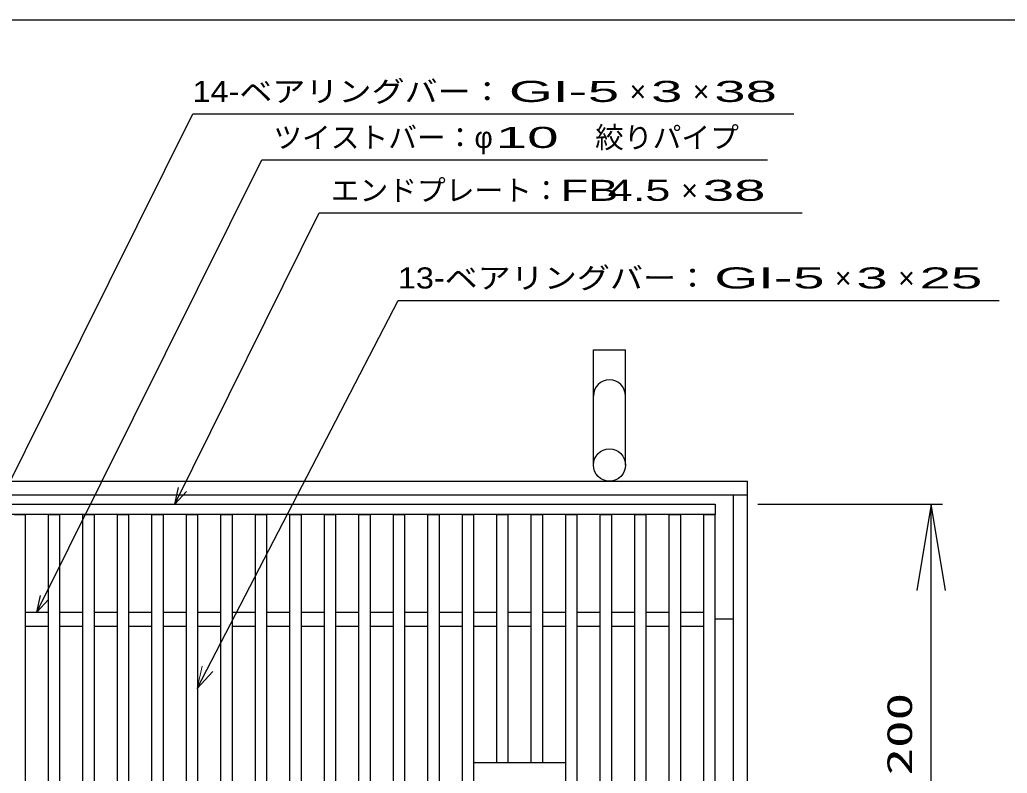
# Model space of a CAD drawing. Units: millimetres at full size, sheet at 1:5; details may follow other scales. Extents: x -910 to 868, y -641 to 524.
# Drawn here: x -563.5 to -134, y 196.7 to 524.2 of the extents above; entities that cross this region are included whole.
import ezdxf
from ezdxf.enums import TextEntityAlignment as Align

# ---------------------------------------------------------------- set-up
doc = ezdxf.new("R2010")
doc.units = ezdxf.units.MM
doc.header["$LTSCALE"] = 5
for name, color, linetype, lineweight in [('0_2', 150, 'Continuous', 25), ('16', 3, 'Continuous', 25), ('17', 2, 'Continuous', 25), ('19', 6, 'Continuous', 25), ('22', 4, 'Continuous', 25)]:
    doc.layers.add(name, color=color, linetype=linetype, lineweight=lineweight)
doc.styles.add('ベクトル', font='')
doc.styles.add('ＭＳ ゴシック', font='')
doc.styles.get('ベクトル').set_extended_font_data('ベクトル')
doc.styles.get('ＭＳ ゴシック').set_extended_font_data('MS Gothic')

# ---------------------------------------------------------------- blocks, each defined once
blk = doc.blocks.new('open_arrow')
at = {"color": 0, "linetype": 'Continuous', "lineweight": -2}
blk.add_lwpolyline([(7.5, 1.25), (0, 0), (7.5, -1.25)], dxfattribs=at)

msp = doc.modelspace()

# ---------------------------------------------------------------- linework, layer by layer
at = {"layer": '0_2'}
msp.add_line((-862, 524.25), (868, 524.25), dxfattribs=at)
at = {"layer": '16'}
for p, q in [((-656, 313.706), (-261, 313.706)), ((-261, 313.706), (-261, 309.206)), ((-261, 309.206), (-656, 309.206)), ((-566, 309.206), (-561, 309.206)), ((-561, -81.794), (-561, 309.206)), ((-551, -81.794), (-551, 309.206)), ((-551, 309.206), (-546, 309.206)), ((-546, -81.794), (-546, 309.206)), ((-536, -81.794), (-536, 309.206)), ((-536, 309.206), (-531, 309.206)), ((-531, -81.794), (-531, 309.206)), ((-521, -81.794), (-521, 309.206)), ((-521, 309.206), (-516, 309.206)), ((-516, -81.794), (-516, 309.206)), ((-506, -81.794), (-506, 309.206)), ((-506, 309.206), (-501, 309.206)), ((-501, -81.794), (-501, 309.206)), ((-491, -81.794), (-491, 309.206)), ((-491, 309.206), (-486, 309.206)), ((-486, -81.794), (-486, 309.206)), ((-476, -81.794), (-476, 309.206)), ((-476, 309.206), (-471, 309.206)), ((-471, -81.794), (-471, 309.206)), ((-461, -81.794), (-461, 309.206)), ((-461, 309.206), (-456, 309.206)), ((-456, -81.794), (-456, 309.206)), ((-446, -81.794), (-446, 309.206)), ((-446, 309.206), (-441, 309.206)), ((-441, -81.794), (-441, 309.206)), ((-431, -81.794), (-431, 309.206)), ((-431, 309.206), (-426, 309.206)), ((-426, -81.794), (-426, 309.206)), ((-416, -81.794), (-416, 309.206)), ((-416, 309.206), (-411, 309.206)), ((-411, -81.794), (-411, 309.206)), ((-401, -81.794), (-401, 309.206)), ((-401, 309.206), (-396, 309.206)), ((-396, -81.794), (-396, 309.206)), ((-386, -81.794), (-386, 309.206)), ((-386, 309.206), (-381, 309.206)), ((-381, -81.794), (-381, 309.206)), ((-371, -81.794), (-371, 309.206)), ((-371, 309.206), (-366, 309.206)), ((-366, -81.794), (-366, 309.206)), ((-356, 309.206), (-351, 309.206)), ((-356, 201.206), (-356, 309.206)), ((-351, 201.206), (-351, 309.206)), ((-341, 309.206), (-336, 309.206)), ((-341, 201.206), (-341, 309.206)), ((-336, 201.206), (-336, 309.206)), ((-326, -81.794), (-326, 309.206)), ((-326, 309.206), (-321, 309.206)), ((-321, -81.794), (-321, 309.206)), ((-311, -81.794), (-311, 309.206)), ((-311, 309.206), (-306, 309.206)), ((-306, -81.794), (-306, 309.206)), ((-296, -81.794), (-296, 309.206)), ((-296, 309.206), (-291, 309.206)), ((-291, -81.794), (-291, 309.206)), ((-281, -81.794), (-281, 309.206)), ((-281, 309.206), (-276, 309.206)), ((-276, -81.794), (-276, 309.206)), ((-266, -81.794), (-266, 309.206)), ((-266, 309.206), (-261, 309.206)), ((-261, -81.794), (-261, 309.206)), ((-561, 266.706), (-551, 266.706)), ((-546, 266.706), (-536, 266.706)), ((-531, 266.706), (-521, 266.706)), ((-516, 266.706), (-506, 266.706)), ((-501, 266.706), (-491, 266.706)), ((-486, 266.706), (-476, 266.706)), ((-471, 266.706), (-461, 266.706)), ((-456, 266.706), (-446, 266.706)), ((-441, 266.706), (-431, 266.706)), ((-426, 266.706), (-416, 266.706)), ((-411, 266.706), (-401, 266.706)), ((-396, 266.706), (-386, 266.706)), ((-381, 266.706), (-371, 266.706)), ((-366, 266.706), (-356, 266.706)), ((-351, 266.706), (-341, 266.706)), ((-336, 266.706), (-326, 266.706)), ((-321, 266.706), (-311, 266.706)), ((-306, 266.706), (-296, 266.706)), ((-291, 266.706), (-281, 266.706)), ((-276, 266.706), (-266, 266.706)), ((-561, 260.706), (-551, 260.706)), ((-546, 260.706), (-536, 260.706)), ((-531, 260.706), (-521, 260.706)), ((-516, 260.706), (-506, 260.706)), ((-501, 260.706), (-491, 260.706)), ((-486, 260.706), (-476, 260.706)), ((-471, 260.706), (-461, 260.706)), ((-456, 260.706), (-446, 260.706)), ((-441, 260.706), (-431, 260.706)), ((-426, 260.706), (-416, 260.706)), ((-411, 260.706), (-401, 260.706)), ((-396, 260.706), (-386, 260.706)), ((-381, 260.706), (-371, 260.706)), ((-366, 260.706), (-356, 260.706)), ((-351, 260.706), (-341, 260.706)), ((-336, 260.706), (-326, 260.706)), ((-321, 260.706), (-311, 260.706)), ((-306, 260.706), (-296, 260.706)), ((-291, 260.706), (-281, 260.706)), ((-276, 260.706), (-266, 260.706))]:
    msp.add_line(p, q, dxfattribs=at)
at = {"layer": '17', "color": 3}
msp.add_line((-326, 201.206), (-366, 201.206), dxfattribs=at)
at = {"layer": '19'}
for p, q in [((-314, 330.706), (-314, 380.706)), ((-314, 380.706), (-300, 380.706)), ((-300, 330.706), (-300, 380.706)), ((-670, 323.706), (-247, 323.706)), ((-247, -96.294), (-247, 323.706)), ((-670, 317.706), (-247, 317.706)), ((-253, -90.294), (-253, 317.706)), ((-253, 263.706), (-261, 263.706))]:
    msp.add_line(p, q, dxfattribs=at)
msp.add_circle((-307, 330.706), 7, dxfattribs=at)
msp.add_arc((-307, 360.706), 7, 0, 180, dxfattribs=at)
at = {"layer": '22'}
for p, q in [((-621, 216.706), (-488.223, 483.356)), ((-488.223, 483.356), (-226.866, 483.356)), ((-556, 266.706), (-458.223, 463.356)), ((-458.223, 463.356), (-238.223, 463.356)), ((-496, 313.706), (-433.223, 440.356)), ((-433.223, 440.356), (-223.223, 440.356)), ((-486.262, 233.52), (-398.911, 402.27)), ((-398.911, 402.27), (-137.555, 402.27)), ((-496, 313.706), (-494.5, 321.006)), ((-496, 313.706), (-491, 319.206)), ((-242.425, 313.706), (-162.092, 313.706)), ((-167.092, 113.706), (-167.092, 313.706)), ((-556, 266.706), (-554.5, 274.006)), ((-556, 266.706), (-551, 272.206))]:
    msp.add_line(p, q, dxfattribs=at)
at = {"layer": '22', "lineweight": 13}
for p, q in [((-484.12, 243.288), (-486.262, 233.52)), ((-486.262, 233.52), (-479.523, 240.908))]:
    msp.add_line(p, q, dxfattribs=at)

# ---------------------------------------------------------------- block references
at = {"layer": '22', "xscale": 5, "yscale": 5, "rotation": 270}
msp.add_blockref('open_arrow', (-167.092, 313.706), dxfattribs=at)

# ---------------------------------------------------------------- texts
at = {"layer": '22', "color": 2, "style": 'ベクトル'}
for s, width, p in [('14-ベアリングバー：', 1.15, (-488.359, 493.106)), ('GI-', 2, (-350.724, 493.106)), (' 5 ', 2, (-323.224, 493.106)), (' 3 ', 2, (-295.724, 493.106)), (' 38 ', 2, (-268.224, 493.106)), (' 10 ', 2, (-363.223, 473.106)), ('FB', 1.6, (-328.223, 450.106)), (' 4.5 ', 1.6, (-313.223, 450.106)), (' 38 ', 2, (-273.223, 450.106)), ('13-ベアリングバー：', 1.15, (-399.047, 412.02)), ('GI-', 2, (-261.412, 412.02)), (' 3 ', 2, (-206.412, 412.02)), (' 25 ', 2, (-178.912, 412.02)), (' 5 ', 2, (-233.912, 412.02))]:
    msp.add_text(s, height=9.164, dxfattribs=dict(at, width=width)).set_placement(p, align=Align.MIDDLE_LEFT)
for s, p in [('×', (-298.224, 493.106)), ('×', (-270.724, 493.106)), ('ツイストバー：', (-453.223, 473.106)), ('絞りパイプ', (-313.223, 473.106)), ('φ', (-365.723, 473.106)), ('エンドプレート：', (-428.223, 450.106)), ('×', (-275.723, 450.106)), ('×', (-208.912, 412.02)), ('×', (-181.412, 412.02))]:
    msp.add_text(s, height=9.164, dxfattribs=at).set_placement(p, align=Align.MIDDLE_LEFT)
at = {"layer": '22', "style": 'ＭＳ ゴシック', "width": 1.6}
msp.add_text('200', height=11, rotation=90, dxfattribs=at).set_placement((-172.092, 213.706), align=Align.BOTTOM_CENTER)

doc.saveas('drawing.dxf')
